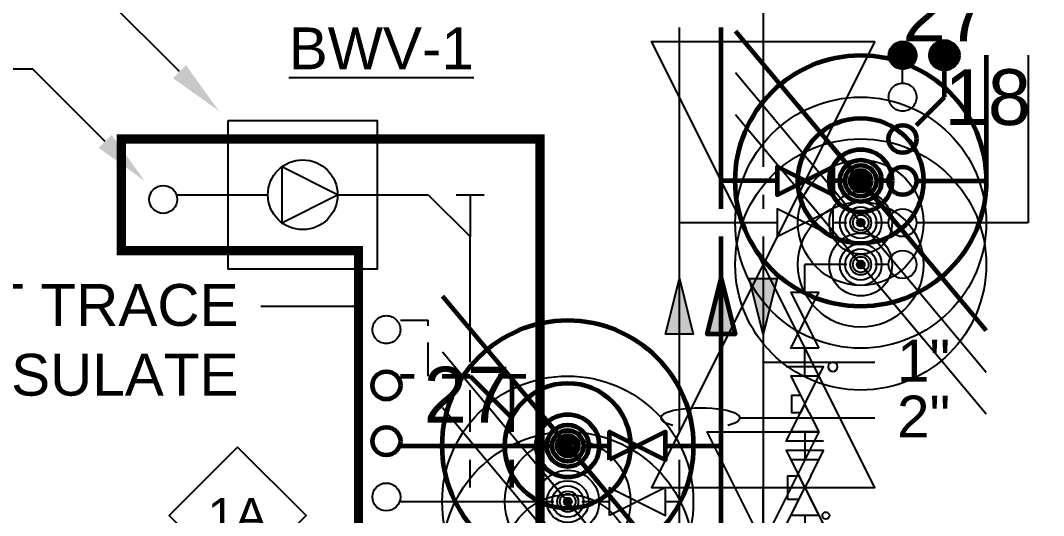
# Model space of a CAD drawing. Extents: x -3677 to 22148, y -333 to 1817.
# Drawn here: x -3178.7 to -2958.7, y 883.7 to 990.2 of the extents above; entities that cross this region are included whole.
import ezdxf
from ezdxf import colors
from ezdxf.entities.mleader import LeaderData, LeaderLine
from ezdxf.enums import TextEntityAlignment as Align
from ezdxf.math import Vec2, Vec3

# ---------------------------------------------------------------- set-up
doc = ezdxf.new("R2010")
doc.units = 0
doc.header["$LTSCALE"] = 36
doc.header["$MEASUREMENT"] = 0
doc.linetypes.add('HIDDEN', pattern=[0.375, 0.25, -0.125])
doc.linetypes.add('VENT', pattern=[0.30000000000000004, 0.2, -0.1])
for name, color, linetype in [('G-ANNO-TEXT', 70, 'Continuous'), ('G-ANNO-TEXT @ 96', 70, 'Continuous'), ('P-HW-N', 1, 'Continuous'), ('P-HW-N @ 1 (1)', 1, 'Continuous'), ('P-HW-N @ 1 (2)', 1, 'Continuous'), ('P-HW-N @ 12', 1, 'Continuous'), ('P-HW-N @ 128', 1, 'Continuous'), ('P-HW-N @ 16', 1, 'Continuous'), ('P-HW-N @ 192', 1, 'Continuous'), ('P-HW-N @ 2', 1, 'Continuous'), ('P-HW-N @ 24', 1, 'Continuous'), ('P-HW-N @ 384', 1, 'Continuous'), ('P-HW-N @ 4', 1, 'Continuous'), ('P-HW-N @ 48', 1, 'Continuous'), ('P-HW-N @ 64', 1, 'Continuous'), ('P-HW-N @ 768', 1, 'Continuous'), ('P-HW-N @ 8', 1, 'Continuous'), ('P-HW-N @ 96', 1, 'Continuous'), ('P-HWC-N', 2, 'Continuous'), ('P-HWC-N @ 1 (1)', 2, 'Continuous'), ('P-HWC-N @ 1 (2)', 2, 'Continuous'), ('P-HWC-N @ 12', 2, 'Continuous'), ('P-HWC-N @ 128', 2, 'Continuous'), ('P-HWC-N @ 16', 2, 'Continuous'), ('P-HWC-N @ 192', 2, 'Continuous'), ('P-HWC-N @ 2', 2, 'Continuous'), ('P-HWC-N @ 24', 2, 'Continuous'), ('P-HWC-N @ 384', 2, 'Continuous'), ('P-HWC-N @ 4', 2, 'Continuous'), ('P-HWC-N @ 48', 2, 'Continuous'), ('P-HWC-N @ 64', 2, 'Continuous'), ('P-HWC-N @ 768', 2, 'Continuous'), ('P-HWC-N @ 8', 2, 'Continuous'), ('P-HWC-N @ 96', 2, 'Continuous'), ('P-SANV-N', 5, 'VENT'), ('P-SANV-N @ 96', 5, 'VENT'), ('P-STRM-N', 2, 'Continuous'), ('P-STRM-N @ 96', 2, 'Continuous')]:
    doc.layers.add(name, color=color, linetype=linetype)
for name, color, linetype, lineweight in [('P-CW-N', 4, 'Continuous', 60), ('P-CW-N @ 1 (1)', 4, 'Continuous', 60), ('P-CW-N @ 1 (2)', 4, 'Continuous', 60), ('P-CW-N @ 12', 4, 'Continuous', 60), ('P-CW-N @ 128', 4, 'Continuous', 60), ('P-CW-N @ 16', 4, 'Continuous', 60), ('P-CW-N @ 192', 4, 'Continuous', 60), ('P-CW-N @ 2', 4, 'Continuous', 60), ('P-CW-N @ 24', 4, 'Continuous', 60), ('P-CW-N @ 384', 4, 'Continuous', 60), ('P-CW-N @ 4', 4, 'Continuous', 60), ('P-CW-N @ 48', 4, 'Continuous', 60), ('P-CW-N @ 64', 4, 'Continuous', 60), ('P-CW-N @ 768', 4, 'Continuous', 60), ('P-CW-N @ 8', 4, 'Continuous', 60), ('P-CW-N @ 96', 4, 'Continuous', 60), ('P-SAN-N', 6, 'Continuous', 60), ('P-SAN-N @ 96', 6, 'Continuous', 60)]:
    doc.layers.add(name, color=color, linetype=linetype, lineweight=lineweight)
doc.layers.add('P-SAN-DFU', color=7, linetype='Continuous', plot=False)
doc.styles.add('Arial', font='arial.ttf')
doc.dimstyles.new('Loop096', dxfattribs={"dimscale": 0, "dimtxt": 0.09375, "dimasz": 0.03125, "dimexe": 0.0625, "dimexo": 0.0625, "dimgap": 0.09375, "dimtad": 1, "dimdec": 4, "dimzin": 3, "dimdsep": 46, "dimlunit": 4, "dimtxsty": 'Arial', "dimblk": 'OBLIQUE', "dimcen": 0.09375, "dimdle": 0.0625, "dimclrd": 256, "dimclre": 256, "dimclrt": 256, "dimadec": 4, "dimazin": 0, "dimtfac": 0.8, "dimtdec": 4, "dimtix": 1, "dimtofl": 0, "dimtmove": 1, "dimatfit": 0, "dimldrblk": 'LeaderNoteBlock', "dimfxl": 1, "dimfrac": 1, "dimtolj": 1, "dimtzin": 0, "dimlwd": -1, "dimlwe": -1, "dimarcsym": 0})

# ---------------------------------------------------------------- blocks, each defined once
blk = doc.blocks.new('*U4')
blk.add_circle((0, 0), 0.03125)
blk = doc.blocks.new('DIAMOND TAG')
blk.add_lwpolyline([(0, -0.1533391834124131), (0.1533391834122995, 0), (0, 0.1533391834122995), (-0.1533391834122995, 0)], close=True)
at = {"style": 'Arial'}
blk.add_attdef('XXX', text='', height=0.078125, dxfattribs=at).set_placement((0, 0), align=Align.MIDDLE)
blk = doc.blocks.new('*U31')
blk.add_circle((0, 0), 0.03125)
blk = doc.blocks.new('*U3')
h = blk.add_hatch()
h.set_pattern_fill('ANSI31', color=256, scale=0.025, angle=135)
h.set_pattern_definition([(180, (0, 0), (-4.336808689942018e-19, -0.003125), [])])
edge = h.paths.add_edge_path()
edge.add_arc((-3.469446951953614e-18, -6.938893903907228e-18), 0.03125000000000001, 0, 360)
blk.add_circle((0, 0), 0.03125)
blk = doc.blocks.new('BACKWATER VALVE')
blk.add_lwpolyline([(0.078125, 1.91351062366774e-18), (-0.046875, 0.0625), (-0.046875, -0.0625)], close=True)
blk.add_circle((0, 0), 0.078125)
blk = doc.blocks.new('PLMB BALL VALVES')
at = {"linetype": 'Continuous'}
blk.add_lwpolyline([(-0.06249999999977263, -0.03124999999991473), (-0.06249999999977263, 0.03124999999991463), (0.0625, -0.03124999999991473), (0.0625, 0.03124999999991472), (-0.06249999999977263, -0.03124999999991473)], dxfattribs=at)
blk = doc.blocks.new('*U25')
at = {"color": 7, "linetype": 'Continuous'}
blk.add_line((-0.03508318765717974, 0.04195107388432913), (0.03508318765701651, -0.04195107388413392), dxfattribs=at)
at = {"linetype": 'Continuous'}
blk.add_circle((-8.161527009775682e-14, 9.759901220540712e-14), 0.03515625, dxfattribs=at)
blk = doc.blocks.new('*U159')
at = {"layer": 'P-CW-N @ 1 (1)'}
blk.add_blockref('*U25', (-3061.000138046234, 898.7321975304876), dxfattribs=at)
at = {"layer": 'P-CW-N @ 1 (2)'}
blk.add_blockref('*U25', (-3061.000138046234, 898.7321975304876), dxfattribs=at)
at = {"layer": 'P-CW-N @ 12', "xscale": 12, "yscale": 12, "zscale": 12}
blk.add_blockref('*U25', (-3061.000138046234, 898.7321975304876), dxfattribs=at)
at = {"layer": 'P-CW-N @ 128', "xscale": 128, "yscale": 128, "zscale": 128}
blk.add_blockref('*U25', (-3061.000138046234, 898.7321975304876), dxfattribs=at)
at = {"layer": 'P-CW-N @ 16', "xscale": 16, "yscale": 16, "zscale": 16}
blk.add_blockref('*U25', (-3061.000138046234, 898.7321975304876), dxfattribs=at)
at = {"layer": 'P-CW-N @ 192', "xscale": 192, "yscale": 192, "zscale": 192}
blk.add_blockref('*U25', (-3061.000138046234, 898.7321975304876), dxfattribs=at)
at = {"layer": 'P-CW-N @ 2', "xscale": 2, "yscale": 2, "zscale": 2}
blk.add_blockref('*U25', (-3061.000138046234, 898.7321975304876), dxfattribs=at)
at = {"layer": 'P-CW-N @ 24', "xscale": 24, "yscale": 24, "zscale": 24}
blk.add_blockref('*U25', (-3061.000138046234, 898.7321975304876), dxfattribs=at)
at = {"layer": 'P-CW-N @ 384', "xscale": 384, "yscale": 384, "zscale": 384}
blk.add_blockref('*U25', (-3061.000138046234, 898.7321975304876), dxfattribs=at)
at = {"layer": 'P-CW-N @ 4', "xscale": 4, "yscale": 4, "zscale": 4}
blk.add_blockref('*U25', (-3061.000138046234, 898.7321975304876), dxfattribs=at)
at = {"layer": 'P-CW-N @ 48', "xscale": 48, "yscale": 48, "zscale": 48}
blk.add_blockref('*U25', (-3061.000138046234, 898.7321975304876), dxfattribs=at)
at = {"layer": 'P-CW-N @ 64', "xscale": 64, "yscale": 64, "zscale": 64}
blk.add_blockref('*U25', (-3061.000138046234, 898.7321975304876), dxfattribs=at)
at = {"layer": 'P-CW-N @ 768', "xscale": 768, "yscale": 768, "zscale": 768}
blk.add_blockref('*U25', (-3061.000138046234, 898.7321975304876), dxfattribs=at)
at = {"layer": 'P-CW-N @ 8', "xscale": 8, "yscale": 8, "zscale": 8}
blk.add_blockref('*U25', (-3061.000138046234, 898.7321975304876), dxfattribs=at)
at = {"layer": 'P-CW-N @ 96', "xscale": 96, "yscale": 96, "zscale": 96}
blk.add_blockref('*U25', (-3061.000138046234, 898.7321975304876), dxfattribs=at)
blk = doc.blocks.new('*U160')
at = {"layer": 'P-HW-N @ 1 (1)'}
blk.add_blockref('*U25', (-3061.000138046234, 886.7321975304876), dxfattribs=at)
at = {"layer": 'P-HW-N @ 1 (2)'}
blk.add_blockref('*U25', (-3061.000138046234, 886.7321975304876), dxfattribs=at)
at = {"layer": 'P-HW-N @ 12', "xscale": 12, "yscale": 12, "zscale": 12}
blk.add_blockref('*U25', (-3061.000138046234, 886.7321975304876), dxfattribs=at)
at = {"layer": 'P-HW-N @ 128', "xscale": 128, "yscale": 128, "zscale": 128}
blk.add_blockref('*U25', (-3061.000138046234, 886.7321975304876), dxfattribs=at)
at = {"layer": 'P-HW-N @ 16', "xscale": 16, "yscale": 16, "zscale": 16}
blk.add_blockref('*U25', (-3061.000138046234, 886.7321975304876), dxfattribs=at)
at = {"layer": 'P-HW-N @ 192', "xscale": 192, "yscale": 192, "zscale": 192}
blk.add_blockref('*U25', (-3061.000138046234, 886.7321975304876), dxfattribs=at)
at = {"layer": 'P-HW-N @ 2', "xscale": 2, "yscale": 2, "zscale": 2}
blk.add_blockref('*U25', (-3061.000138046234, 886.7321975304876), dxfattribs=at)
at = {"layer": 'P-HW-N @ 24', "xscale": 24, "yscale": 24, "zscale": 24}
blk.add_blockref('*U25', (-3061.000138046234, 886.7321975304876), dxfattribs=at)
at = {"layer": 'P-HW-N @ 384', "xscale": 384, "yscale": 384, "zscale": 384}
blk.add_blockref('*U25', (-3061.000138046234, 886.7321975304876), dxfattribs=at)
at = {"layer": 'P-HW-N @ 4', "xscale": 4, "yscale": 4, "zscale": 4}
blk.add_blockref('*U25', (-3061.000138046234, 886.7321975304876), dxfattribs=at)
at = {"layer": 'P-HW-N @ 48', "xscale": 48, "yscale": 48, "zscale": 48}
blk.add_blockref('*U25', (-3061.000138046234, 886.7321975304876), dxfattribs=at)
at = {"layer": 'P-HW-N @ 64', "xscale": 64, "yscale": 64, "zscale": 64}
blk.add_blockref('*U25', (-3061.000138046234, 886.7321975304876), dxfattribs=at)
at = {"layer": 'P-HW-N @ 768', "xscale": 768, "yscale": 768, "zscale": 768}
blk.add_blockref('*U25', (-3061.000138046234, 886.7321975304876), dxfattribs=at)
at = {"layer": 'P-HW-N @ 8', "xscale": 8, "yscale": 8, "zscale": 8}
blk.add_blockref('*U25', (-3061.000138046234, 886.7321975304876), dxfattribs=at)
at = {"layer": 'P-HW-N @ 96', "xscale": 96, "yscale": 96, "zscale": 96}
blk.add_blockref('*U25', (-3061.000138046234, 886.7321975304876), dxfattribs=at)
blk = doc.blocks.new('*U165')
at = {"layer": 'P-CW-N @ 1 (1)', "rotation": 180}
blk.add_blockref('*U25', (-2998.000138046234, 955.7321975304876), dxfattribs=at)
at = {"layer": 'P-CW-N @ 1 (2)', "rotation": 180}
blk.add_blockref('*U25', (-2998.000138046234, 955.7321975304876), dxfattribs=at)
at = {"layer": 'P-CW-N @ 12', "xscale": 12, "yscale": 12, "zscale": 12, "rotation": 180}
blk.add_blockref('*U25', (-2998.000138046234, 955.7321975304876), dxfattribs=at)
at = {"layer": 'P-CW-N @ 128', "xscale": 128, "yscale": 128, "zscale": 128, "rotation": 180}
blk.add_blockref('*U25', (-2998.000138046234, 955.7321975304876), dxfattribs=at)
at = {"layer": 'P-CW-N @ 16', "xscale": 16, "yscale": 16, "zscale": 16, "rotation": 180}
blk.add_blockref('*U25', (-2998.000138046234, 955.7321975304876), dxfattribs=at)
at = {"layer": 'P-CW-N @ 192', "xscale": 192, "yscale": 192, "zscale": 192, "rotation": 180}
blk.add_blockref('*U25', (-2998.000138046234, 955.7321975304876), dxfattribs=at)
at = {"layer": 'P-CW-N @ 2', "xscale": 2, "yscale": 2, "zscale": 2, "rotation": 180}
blk.add_blockref('*U25', (-2998.000138046234, 955.7321975304876), dxfattribs=at)
at = {"layer": 'P-CW-N @ 24', "xscale": 24, "yscale": 24, "zscale": 24, "rotation": 180}
blk.add_blockref('*U25', (-2998.000138046234, 955.7321975304876), dxfattribs=at)
at = {"layer": 'P-CW-N @ 384', "xscale": 384, "yscale": 384, "zscale": 384, "rotation": 180}
blk.add_blockref('*U25', (-2998.000138046234, 955.7321975304876), dxfattribs=at)
at = {"layer": 'P-CW-N @ 4', "xscale": 4, "yscale": 4, "zscale": 4, "rotation": 180}
blk.add_blockref('*U25', (-2998.000138046234, 955.7321975304876), dxfattribs=at)
at = {"layer": 'P-CW-N @ 48', "xscale": 48, "yscale": 48, "zscale": 48, "rotation": 180}
blk.add_blockref('*U25', (-2998.000138046234, 955.7321975304876), dxfattribs=at)
at = {"layer": 'P-CW-N @ 64', "xscale": 64, "yscale": 64, "zscale": 64, "rotation": 180}
blk.add_blockref('*U25', (-2998.000138046234, 955.7321975304876), dxfattribs=at)
at = {"layer": 'P-CW-N @ 768', "xscale": 768, "yscale": 768, "zscale": 768, "rotation": 180}
blk.add_blockref('*U25', (-2998.000138046234, 955.7321975304876), dxfattribs=at)
at = {"layer": 'P-CW-N @ 8', "xscale": 8, "yscale": 8, "zscale": 8, "rotation": 180}
blk.add_blockref('*U25', (-2998.000138046234, 955.7321975304876), dxfattribs=at)
at = {"layer": 'P-CW-N @ 96', "xscale": 96, "yscale": 96, "zscale": 96, "rotation": 180}
blk.add_blockref('*U25', (-2998.000138046234, 955.7321975304876), dxfattribs=at)
blk = doc.blocks.new('*U166')
at = {"layer": 'P-HW-N @ 1 (1)', "rotation": 180}
blk.add_blockref('*U25', (-2998.000138046234, 946.7321975304876), dxfattribs=at)
at = {"layer": 'P-HW-N @ 1 (2)', "rotation": 180}
blk.add_blockref('*U25', (-2998.000138046234, 946.7321975304876), dxfattribs=at)
at = {"layer": 'P-HW-N @ 12', "xscale": 12, "yscale": 12, "zscale": 12, "rotation": 180}
blk.add_blockref('*U25', (-2998.000138046234, 946.7321975304876), dxfattribs=at)
at = {"layer": 'P-HW-N @ 128', "xscale": 128, "yscale": 128, "zscale": 128, "rotation": 180}
blk.add_blockref('*U25', (-2998.000138046234, 946.7321975304876), dxfattribs=at)
at = {"layer": 'P-HW-N @ 16', "xscale": 16, "yscale": 16, "zscale": 16, "rotation": 180}
blk.add_blockref('*U25', (-2998.000138046234, 946.7321975304876), dxfattribs=at)
at = {"layer": 'P-HW-N @ 192', "xscale": 192, "yscale": 192, "zscale": 192, "rotation": 180}
blk.add_blockref('*U25', (-2998.000138046234, 946.7321975304876), dxfattribs=at)
at = {"layer": 'P-HW-N @ 2', "xscale": 2, "yscale": 2, "zscale": 2, "rotation": 180}
blk.add_blockref('*U25', (-2998.000138046234, 946.7321975304876), dxfattribs=at)
at = {"layer": 'P-HW-N @ 24', "xscale": 24, "yscale": 24, "zscale": 24, "rotation": 180}
blk.add_blockref('*U25', (-2998.000138046234, 946.7321975304876), dxfattribs=at)
at = {"layer": 'P-HW-N @ 384', "xscale": 384, "yscale": 384, "zscale": 384, "rotation": 180}
blk.add_blockref('*U25', (-2998.000138046234, 946.7321975304876), dxfattribs=at)
at = {"layer": 'P-HW-N @ 4', "xscale": 4, "yscale": 4, "zscale": 4, "rotation": 180}
blk.add_blockref('*U25', (-2998.000138046234, 946.7321975304876), dxfattribs=at)
at = {"layer": 'P-HW-N @ 48', "xscale": 48, "yscale": 48, "zscale": 48, "rotation": 180}
blk.add_blockref('*U25', (-2998.000138046234, 946.7321975304876), dxfattribs=at)
at = {"layer": 'P-HW-N @ 64', "xscale": 64, "yscale": 64, "zscale": 64, "rotation": 180}
blk.add_blockref('*U25', (-2998.000138046234, 946.7321975304876), dxfattribs=at)
at = {"layer": 'P-HW-N @ 768', "xscale": 768, "yscale": 768, "zscale": 768, "rotation": 180}
blk.add_blockref('*U25', (-2998.000138046234, 946.7321975304876), dxfattribs=at)
at = {"layer": 'P-HW-N @ 8', "xscale": 8, "yscale": 8, "zscale": 8, "rotation": 180}
blk.add_blockref('*U25', (-2998.000138046234, 946.7321975304876), dxfattribs=at)
at = {"layer": 'P-HW-N @ 96', "xscale": 96, "yscale": 96, "zscale": 96, "rotation": 180}
blk.add_blockref('*U25', (-2998.000138046234, 946.7321975304876), dxfattribs=at)
blk = doc.blocks.new('_Oblique')
at = {"color": 0, "linetype": 'ByBlock', "lineweight": -2}
blk.add_line((-0.5, -0.5), (0.5, 0.5), dxfattribs=at)
blk = doc.blocks.new('LeaderNoteBlock')
blk.add_ellipse((0, 0), major_axis=(1, -1.836909530733566e-16), ratio=0.2499999999998295, start_param=5.387520513321723, end_param=10.32044275462724)
blk = doc.blocks.new('*U22')
at = {"linetype": 'Continuous'}
blk.add_lwpolyline([(-0.0625, 0.0625, 0, 0.02734375, 0), (-0.004140429033668624, 0.0625, 0, 0, 0), (-0.004140429033668624, 0.0625, 0, 0, 0), (0.06249999999977263, 0.0625, 0, 0, 0)], format="xyseb", dxfattribs=at)
blk.add_lwpolyline([(-0.0625, 0.03125), (-0.0625, -0.03125), (0.0625, 0.03125), (0.0625, -0.03125)], dxfattribs=at)
blk.add_circle((0.0625, 0.046875), 0.007812499999988433, dxfattribs=at)
blk = doc.blocks.new('*U200')
at = {"layer": 'P-HWC-N @ 128', "xscale": -128, "yscale": 128, "zscale": 128, "rotation": 180}
blk.add_blockref('*U22', (9, 0), dxfattribs=at)
at = {"layer": 'P-HWC-N @ 96', "xscale": 96, "yscale": 96, "zscale": -96, "rotation": 180}
blk.add_blockref('*U22', (-9, 0), dxfattribs=at)
blk = doc.blocks.new('*U23')
at = {"linetype": 'Continuous'}
for points in [[(-0.01950223899833947, -0.009751119128395658), (-0.06250000047529625, -0.03124999904940751), (-0.06249999952470375, 0.03125000095059249), (-0.01950223850397403, 0.009751119622759319)], [(-0.01950223850397423, 0.00975111962275942), (-0.01950223850397423, 0.02925335812675912), (0.0195022389983379, 0.02925335812675912), (0.0195022389983379, 0.00975111912839576)], [(0.01950223850397226, -0.009751119622759319), (0.06249999952470375, -0.03125000095059249), (0.06250000047529625, 0.03124999904940751), (0.0195022389983377, 0.009751119128395658)], [(-0.01950223850397562, -0.009751119622759222), (4.943599696272116e-10, -4.943635590677493e-10), (-0.01950223800961018, 0.009751119128395755)], [(0.01950223899833789, 0.009751119128395757), (4.943647435862175e-10, -4.943635590677493e-10), (0.01950223949270333, -0.00975111962275922)]]:
    blk.add_lwpolyline(points, dxfattribs=at)
blk = doc.blocks.new('*U201')
at = {"layer": 'P-HWC-N @ 128', "xscale": -128, "yscale": 128, "zscale": 128, "rotation": 5.3905568009327e-07}
blk.add_blockref('*U23', (-9, 4.745879778056405e-08), dxfattribs=at)
at = {"layer": 'P-HWC-N @ 96', "xscale": 96, "yscale": 96, "zscale": -96}
blk.add_blockref('*U23', (9, 4.745879778056405e-08), dxfattribs=at)
blk = doc.blocks.new('A$C16132887')
at = {"layer": 'P-HWC-N'}
for p, q in [((-15, 0), (-21, 0)), ((3, 0), (-3, 0)), ((15, 0), (21, 0))]:
    blk.add_line(p, q, dxfattribs=at)
for name in ['*U201', '*U200']:
    blk.add_blockref(name, (0, 0), dxfattribs=at)
at = {"layer": 'P-HWC-N @ 96', "xscale": 96, "yscale": 96, "zscale": 96, "rotation": 180}
blk.add_blockref('PLMB BALL VALVES', (-27, 0), dxfattribs=at)
at = {"layer": 'P-HWC-N @ 96', "xscale": 96, "yscale": 96, "zscale": 96}
blk.add_blockref('PLMB BALL VALVES', (27, 0), dxfattribs=at)
blk = doc.blocks.new('*U211')
at = {"layer": 'P-HWC-N @ 1 (1)'}
blk.add_blockref('*U25', (-3061.000138046234, 874.7321975304876), dxfattribs=at)
at = {"layer": 'P-HWC-N @ 1 (2)'}
blk.add_blockref('*U25', (-3061.000138046234, 874.7321975304876), dxfattribs=at)
at = {"layer": 'P-HWC-N @ 12', "xscale": 12, "yscale": 12, "zscale": 12}
blk.add_blockref('*U25', (-3061.000138046234, 874.7321975304876), dxfattribs=at)
at = {"layer": 'P-HWC-N @ 128', "xscale": 128, "yscale": 128, "zscale": 128}
blk.add_blockref('*U25', (-3061.000138046234, 874.7321975304876), dxfattribs=at)
at = {"layer": 'P-HWC-N @ 16', "xscale": 16, "yscale": 16, "zscale": 16}
blk.add_blockref('*U25', (-3061.000138046234, 874.7321975304876), dxfattribs=at)
at = {"layer": 'P-HWC-N @ 192', "xscale": 192, "yscale": 192, "zscale": 192}
blk.add_blockref('*U25', (-3061.000138046234, 874.7321975304876), dxfattribs=at)
at = {"layer": 'P-HWC-N @ 2', "xscale": 2, "yscale": 2, "zscale": 2}
blk.add_blockref('*U25', (-3061.000138046234, 874.7321975304876), dxfattribs=at)
at = {"layer": 'P-HWC-N @ 24', "xscale": 24, "yscale": 24, "zscale": 24}
blk.add_blockref('*U25', (-3061.000138046234, 874.7321975304876), dxfattribs=at)
at = {"layer": 'P-HWC-N @ 384', "xscale": 384, "yscale": 384, "zscale": 384}
blk.add_blockref('*U25', (-3061.000138046234, 874.7321975304876), dxfattribs=at)
at = {"layer": 'P-HWC-N @ 4', "xscale": 4, "yscale": 4, "zscale": 4}
blk.add_blockref('*U25', (-3061.000138046234, 874.7321975304876), dxfattribs=at)
at = {"layer": 'P-HWC-N @ 48', "xscale": 48, "yscale": 48, "zscale": 48}
blk.add_blockref('*U25', (-3061.000138046234, 874.7321975304876), dxfattribs=at)
at = {"layer": 'P-HWC-N @ 64', "xscale": 64, "yscale": 64, "zscale": 64}
blk.add_blockref('*U25', (-3061.000138046234, 874.7321975304876), dxfattribs=at)
at = {"layer": 'P-HWC-N @ 768', "xscale": 768, "yscale": 768, "zscale": 768}
blk.add_blockref('*U25', (-3061.000138046234, 874.7321975304876), dxfattribs=at)
at = {"layer": 'P-HWC-N @ 8', "xscale": 8, "yscale": 8, "zscale": 8}
blk.add_blockref('*U25', (-3061.000138046234, 874.7321975304876), dxfattribs=at)
at = {"layer": 'P-HWC-N @ 96', "xscale": 96, "yscale": 96, "zscale": 96}
blk.add_blockref('*U25', (-3061.000138046234, 874.7321975304876), dxfattribs=at)
blk = doc.blocks.new('*U212')
at = {"layer": 'P-HWC-N @ 1 (1)', "rotation": 180}
blk.add_blockref('*U25', (-2998.000138046234, 937.7321975304876), dxfattribs=at)
at = {"layer": 'P-HWC-N @ 1 (2)', "rotation": 180}
blk.add_blockref('*U25', (-2998.000138046234, 937.7321975304876), dxfattribs=at)
at = {"layer": 'P-HWC-N @ 12', "xscale": 12, "yscale": 12, "zscale": 12, "rotation": 180}
blk.add_blockref('*U25', (-2998.000138046234, 937.7321975304876), dxfattribs=at)
at = {"layer": 'P-HWC-N @ 128', "xscale": 128, "yscale": 128, "zscale": 128, "rotation": 180}
blk.add_blockref('*U25', (-2998.000138046234, 937.7321975304876), dxfattribs=at)
at = {"layer": 'P-HWC-N @ 16', "xscale": 16, "yscale": 16, "zscale": 16, "rotation": 180}
blk.add_blockref('*U25', (-2998.000138046234, 937.7321975304876), dxfattribs=at)
at = {"layer": 'P-HWC-N @ 192', "xscale": 192, "yscale": 192, "zscale": 192, "rotation": 180}
blk.add_blockref('*U25', (-2998.000138046234, 937.7321975304876), dxfattribs=at)
at = {"layer": 'P-HWC-N @ 2', "xscale": 2, "yscale": 2, "zscale": 2, "rotation": 180}
blk.add_blockref('*U25', (-2998.000138046234, 937.7321975304876), dxfattribs=at)
at = {"layer": 'P-HWC-N @ 24', "xscale": 24, "yscale": 24, "zscale": 24, "rotation": 180}
blk.add_blockref('*U25', (-2998.000138046234, 937.7321975304876), dxfattribs=at)
at = {"layer": 'P-HWC-N @ 384', "xscale": 384, "yscale": 384, "zscale": 384, "rotation": 180}
blk.add_blockref('*U25', (-2998.000138046234, 937.7321975304876), dxfattribs=at)
at = {"layer": 'P-HWC-N @ 4', "xscale": 4, "yscale": 4, "zscale": 4, "rotation": 180}
blk.add_blockref('*U25', (-2998.000138046234, 937.7321975304876), dxfattribs=at)
at = {"layer": 'P-HWC-N @ 48', "xscale": 48, "yscale": 48, "zscale": 48, "rotation": 180}
blk.add_blockref('*U25', (-2998.000138046234, 937.7321975304876), dxfattribs=at)
at = {"layer": 'P-HWC-N @ 64', "xscale": 64, "yscale": 64, "zscale": 64, "rotation": 180}
blk.add_blockref('*U25', (-2998.000138046234, 937.7321975304876), dxfattribs=at)
at = {"layer": 'P-HWC-N @ 768', "xscale": 768, "yscale": 768, "zscale": 768, "rotation": 180}
blk.add_blockref('*U25', (-2998.000138046234, 937.7321975304876), dxfattribs=at)
at = {"layer": 'P-HWC-N @ 8', "xscale": 8, "yscale": 8, "zscale": 8, "rotation": 180}
blk.add_blockref('*U25', (-2998.000138046234, 937.7321975304876), dxfattribs=at)
at = {"layer": 'P-HWC-N @ 96', "xscale": 96, "yscale": 96, "zscale": 96, "rotation": 180}
blk.add_blockref('*U25', (-2998.000138046234, 937.7321975304876), dxfattribs=at)
blk = doc.blocks.new('*U48')
for p, q in [((-0.0625, 9.505924936092924e-10), (-0.09375, 9.505924974363136e-10)), ((0.0625000009887199, 2.00678804205732e-09), (0.09375000098871988, 2.534885816638908e-09))]:
    blk.add_line(p, q)
at = {"linetype": 'Continuous'}
for points in [[(-0.2187499999997726, 0.03125000095050724), (-0.09375, -0.03124999904932224), (-0.09375, 0.03125000095050724), (-0.2187499999997726, -0.03124999904932224), (-0.2187499999997726, 0.03125000095050724)], [(-0.01950223899833947, -0.009751119128395658), (-0.06250000047529625, -0.03124999904940751), (-0.06249999952470375, 0.03125000095059249), (-0.01950223850397403, 0.009751119622759319)], [(-0.01950223850397423, 0.00975111962275942), (-0.01950223850397423, 0.02925335812675912), (0.0195022389983379, 0.02925335812675912), (0.0195022389983379, 0.00975111912839576)], [(0.01950223850397226, -0.009751119622759319), (0.06249999952470375, -0.03125000095059249), (0.06250000047529625, 0.03124999904940751), (0.0195022389983377, 0.009751119128395658)], [(0.2187500004603947, 0.03125000464719163), (0.09375000151681766, -0.03124999746502892), (0.09375000046062211, 0.03125000253480055), (0.2187500015165903, -0.03124999535263783), (0.2187500004603947, 0.03125000464719163)], [(-0.01950223850397562, -0.009751119622759222), (4.943599696272116e-10, -4.943635590677493e-10), (-0.01950223800961018, 0.009751119128395755)], [(0.01950223899833789, 0.009751119128395757), (4.943647435862175e-10, -4.943635590677493e-10), (0.01950223949270333, -0.00975111962275922)]]:
    blk.add_lwpolyline(points, dxfattribs=at)
blk = doc.blocks.new('*U299')
at = {"layer": 'P-HWC-N @ 384', "xscale": 384, "yscale": 384, "zscale": 384, "rotation": 270}
blk.add_blockref('*U48', (-3019.000138046234, 817.7321975304876), dxfattribs=at)
at = {"layer": 'P-HWC-N @ 768', "xscale": 768, "yscale": 768, "zscale": 768, "rotation": 270}
blk.add_blockref('*U48', (-3019.000138046234, 817.7321975304876), dxfattribs=at)
blk = doc.blocks.new('FlowArrow')
blk.add_hatch(color=256).paths.add_polyline_path([(-0.125, 1.539567084929416e-17), (1.387778780781446e-17, -0.03124999999999999), (1.387778780781446e-17, 0.03125000000000001)])
blk.add_lwpolyline([(-0.125, 1.530808498934192e-17), (1.387778780781446e-17, 0.03125000000000001), (1.387778780781446e-17, -0.03124999999999999), (-0.125, 1.530808498934192e-17)])
blk = doc.blocks.new('PIPE-PLAN')
at = {"linetype": 'Continuous'}
for p, q in [((-0.09375000000000007, -0.03124999999999999), (-0.09375000000000007, 0.03125000000000001)), ((-0.09375000000000007, 7.654042494670958e-18), (-4.510281037539698e-17, -2.8775150500842e-17))]:
    blk.add_line(p, q, dxfattribs=at)

msp = doc.modelspace()

# ---------------------------------------------------------------- linework, layer by layer
at = {"layer": 'G-ANNO-TEXT'}
msp.add_line((-3024.000138046234, 904.7321975304876), (-2995.000138046234, 904.7321975304876), dxfattribs=at)
msp.add_lwpolyline([(-3134.000138046234, 968.7321975304876), (-3102.000138046234, 968.7321975304876), (-3102.000138046234, 936.7321975304876), (-3134.000138046234, 936.7321975304876)], close=True, dxfattribs=at)
at = {"layer": 'G-ANNO-TEXT', "linetype": 'HIDDEN', "const_width": 2}
msp.add_lwpolyline([(-3067.000138046234, 262.7321975304876), (-3067.000138046234, 964.7321975304876), (-3088.000138046234, 964.7321975304876), (-3088.000138046234, 964.7321975304876), (-3157.000138046234, 964.7321975304876), (-3157.000138046234, 940.7321975304876), (-3106.000138046234, 940.7321975304876), (-3106.000138046234, 862.7321975304876), (-3088.000138046234, 862.7321975304876), (-3088.000138046234, 712.7321975304876)], dxfattribs=at)
at = {"layer": 'G-ANNO-TEXT'}
msp.add_ellipse((-3032.500138046234, 904.7321975304876), major_axis=(8.5, 0), ratio=0.25, start_param=5.480171075780648, end_param=10.22779219216832, dxfattribs=at)
at = {"layer": 'P-CW-N'}
for p, q in [((-3028.000138046234, 949.7321975304876), (-3028.000138046234, 988.7321975304876)), ((-2971.000138046234, 982.7321975304876), (-2971.000138046234, 955.7321975304876)), ((-3016.000138046234, 955.7321975304876), (-3028.000138046234, 955.7321975304876)), ((-3001.000138046234, 955.7321975304876), (-3004.000138046234, 955.7321975304876)), ((-2992.000138046234, 955.7321975304876), (-2995.000138046234, 955.7321975304876)), ((-2986.000138046234, 955.7321975304876), (-2971.000138046234, 955.7321975304876)), ((-3028.000138046234, 772.7321975304876), (-3028.000138046234, 943.7321975304876)), ((-3097.000138046234, 898.7321975304876), (-3064.000138046234, 898.7321975304876)), ((-3058.000138046234, 898.7321975304876), (-3052.000138046234, 898.7321975304876)), ((-3040.000138046234, 898.7321975304876), (-3028.000138046234, 898.7321975304876))]:
    msp.add_line(p, q, dxfattribs=at)
at = {"layer": 'P-HW-N'}
for p, q in [((-3037.000138046234, 901.7321975304876), (-3037.000138046234, 988.7321975304876)), ((-2962.000138046234, 982.7321975304876), (-2962.000138046234, 946.7321975304876)), ((-3016.000138046234, 946.7321975304876), (-3037.000138046234, 946.7321975304876)), ((-3001.000138046234, 946.7321975304876), (-3004.000138046234, 946.7321975304876)), ((-2992.000138046234, 946.7321975304876), (-2995.000138046234, 946.7321975304876)), ((-2962.000138046234, 946.7321975304876), (-2986.000138046234, 946.7321975304876)), ((-3037.000138046234, 763.7321975304876), (-3037.000138046234, 895.7321975304876)), ((-3097.000138046234, 886.7321975304876), (-3064.000138046234, 886.7321975304876)), ((-3058.000138046234, 886.7321975304876), (-3052.000138046234, 886.7321975304876)), ((-3040.000138046234, 886.7321975304876), (-3037.000138046234, 886.7321975304876))]:
    msp.add_line(p, q, dxfattribs=at)
at = {"layer": 'P-HWC-N'}
for p, q in [((-3019.000138046234, 1045.732197530488), (-3019.000138046234, 958.7321975304876)), ((-3019.000138046234, 952.7321975304876), (-3019.000138046234, 949.7321975304878)), ((-3019.000138046234, 943.7321975304874), (-3019.000138046234, 838.7321975304876)), ((-3010.000138046234, 931.7321975304876), (-3010.000138046234, 937.7321975304876)), ((-3001.000138046234, 937.7321975304876), (-3010.000138046234, 937.7321975304876)), ((-2992.000138046234, 937.7321975304876), (-2995.000138046234, 937.7321975304876))]:
    msp.add_line(p, q, dxfattribs=at)
at = {"layer": 'P-SAN-N'}
for p, q in [((-2980.000138046234, 973.7321975304876), (-2980.000138046234, 979.7321975304876)), ((-2986.000138046234, 967.7321975304876), (-2980.000138046234, 973.7321975304876)), ((-3097.000138046234, 913.7321975304876), (-3094.000138046234, 913.7321975304876)), ((-3088.000138046234, 913.7321975304876), (-3082.000138046234, 913.7321975304876)), ((-3082.000138046234, 913.7321975304876), (-3073.000138046234, 904.7321975304876)), ((-3073.000138046234, 901.7321975304876), (-3073.000138046234, 904.7321975304876)), ((-3073.000138046234, 889.7321975304876), (-3073.000138046234, 895.7321975304876))]:
    msp.add_line(p, q, dxfattribs=at)
at = {"layer": 'P-SANV-N'}
for p, q in [((-2989.000138046234, 976.7321975304876), (-2989.000138046234, 979.7321975304876)), ((-3097.000138046234, 925.7321975304876), (-3091.000138046234, 925.7321975304876)), ((-3091.000138046234, 913.7321975304876), (-3091.000138046234, 925.7321975304876))]:
    msp.add_line(p, q, dxfattribs=at)
at = {"layer": 'P-STRM-N'}
for p, q in [((-3145.000138046234, 952.7321975304876), (-3125.500138046234, 952.7321975304876)), ((-3110.500138046234, 952.7321975304876), (-3091.000138046234, 952.7321975304876)), ((-3091.000138046234, 952.7321975304876), (-3082.000138046234, 943.7321975304876)), ((-3082.000138046234, 916.7321975304876), (-3082.000138046234, 943.7321975304876)), ((-3082.000138046234, 901.7321975304876), (-3082.000138046234, 910.7321975304876)), ((-3082.000138046234, 889.7321975304876), (-3082.000138046234, 895.7321975304876))]:
    msp.add_line(p, q, dxfattribs=at)

# ---------------------------------------------------------------- block references
at = {"layer": 'G-ANNO-TEXT @ 96'}
ref = msp.add_blockref('DIAMOND TAG', (-3132.000138046234, 883.7321975304876), dxfattribs=dict(at, xscale=96, yscale=96, zscale=96, rotation=180))
ref.add_attrib('XXX', '1A', dxfattribs={"layer": '0', "height": 7.5, "style": 'Arial'}).set_placement((-3132.000138046234, 883.7321975304876), align=Align.MIDDLE)
at = {"layer": 'P-CW-N'}
for name in ['*U165', '*U159']:
    msp.add_blockref(name, (0, 0), dxfattribs=at)
at = {"layer": 'P-CW-N @ 96', "xscale": 96, "yscale": 96, "zscale": 96}
for name, p, rotation in [('PLMB BALL VALVES', (-3010.000138046234, 955.7321975304876), 180), ('*U4', (-2989.000138046234, 955.7321975304876), 180), ('FlowArrow', (-3028.000138046234, 922.7321975304876), 270), ('*U4', (-3100.000138046234, 899.7321975304876), 180)]:
    msp.add_blockref(name, p, dxfattribs=dict(at, rotation=rotation))
msp.add_blockref('PLMB BALL VALVES', (-3046.000138046234, 898.7321975304876), dxfattribs=at)
at = {"layer": 'P-HW-N'}
for name in ['*U166', '*U160']:
    msp.add_blockref(name, (0, 0), dxfattribs=at)
at = {"layer": 'P-HW-N @ 96', "xscale": 96, "yscale": 96, "zscale": 96}
for name, p, rotation in [('PLMB BALL VALVES', (-3010.000138046234, 946.7321975304876), 180), ('*U4', (-2989.000138046234, 946.7321975304876), 180), ('FlowArrow', (-3037.000138046234, 922.7321975304876), 270), ('*U4', (-3100.000138046234, 887.7321975304876), 180)]:
    msp.add_blockref(name, p, dxfattribs=dict(at, rotation=rotation))
msp.add_blockref('PLMB BALL VALVES', (-3046.000138046234, 886.7321975304876), dxfattribs=at)
at = {"layer": 'P-HWC-N'}
for name in ['*U299', '*U212', '*U211']:
    msp.add_blockref(name, (0, 0), dxfattribs=at)
at = {"layer": 'P-HWC-N', "rotation": 90}
msp.add_blockref('A$C16132887', (-3010.000138046234, 898.7321975304876), dxfattribs=at)
at = {"layer": 'P-HWC-N @ 96', "xscale": 96, "yscale": 96, "zscale": 96}
for name, p, rotation in [('*U4', (-2989.000138046234, 937.7321975304876), 180), ('FlowArrow', (-3019.000138046234, 934.7321975304876), 90.00000000000105)]:
    msp.add_blockref(name, p, dxfattribs=dict(at, rotation=rotation))
at = {"layer": 'P-SAN-N @ 96', "xscale": 96, "yscale": 96, "zscale": 96}
for name, p, rotation in [('*U3', (-2980.000138046234, 982.7321975304876), 89.99999999999999), ('*U4', (-2989.000138046234, 964.7321975304876), 180), ('*U4', (-3100.000138046234, 911.7321975304876), 180), ('PIPE-PLAN', (-3073.000138046234, 904.7321975304876), 270)]:
    msp.add_blockref(name, p, dxfattribs=dict(at, rotation=rotation))
at = {"layer": 'P-SANV-N @ 96', "xscale": 96, "yscale": 96, "zscale": 96}
for name, p, rotation in [('*U3', (-2989.000138046234, 982.7321975304876), 89.99999999999999), ('*U4', (-2989.000138046234, 973.7321975304876), 180), ('*U4', (-3100.000138046234, 923.7321975304876), 180)]:
    msp.add_blockref(name, p, dxfattribs=dict(at, rotation=rotation))
at = {"layer": 'P-STRM-N @ 96', "xscale": 96, "yscale": 96, "zscale": 96}
for name, p in [('BACKWATER VALVE', (-3118.000138046234, 952.7321975304876)), ('*U31', (-3148.000138046234, 951.7321975304876))]:
    msp.add_blockref(name, p, dxfattribs=at)
at = {"layer": 'P-STRM-N @ 96', "xscale": 96, "yscale": 96, "zscale": 96, "rotation": 270}
msp.add_blockref('PIPE-PLAN', (-3082.000138046234, 943.7321975304876), dxfattribs=at)

# ---------------------------------------------------------------- texts
at = {"layer": 'G-ANNO-TEXT', "char_height": 9, "style": 'Arial'}
for s, width, insert, attachment_point in [('{\\LBWV-1}', 75, (-3121.000138046234, 988.7321975304876), 1), ('HEAT TRACE & INSULATE', 91.20000000000005, (-3131.800138046235, 933.5321975304876), 3), ('1"', 55.20000000000005, (-2990.200138046234, 921.5321975304876), 1), ('\\A1;2"', 64.20000000000005, (-2990.200138046234, 909.5321975304876), 1)]:
    msp.add_mtext_dynamic_manual_height_columns(s, width=width, gutter_width=45, heights=[0], dxfattribs=dict(at, insert=insert, attachment_point=attachment_point))
at = {"layer": 'P-SAN-DFU', "insert": (-2989.000138046234, 997.7321975304876), "char_height": 12, "attachment_point": 1, "style": 'Arial'}
msp.add_mtext_dynamic_manual_height_columns('27', width=68, gutter_width=60, heights=[0], dxfattribs=at)
at = {"layer": 'P-SAN-DFU', "color": 3, "char_height": 12, "attachment_point": 1, "style": 'Arial'}
for s, insert in [('18', (-2980.000138046234, 979.7321975304876)), ('27', (-3092.000138046234, 915.7321975304876))]:
    msp.add_mtext_dynamic_manual_height_columns(s, width=68, gutter_width=60, heights=[0], dxfattribs=dict(at, insert=insert))

# ---------------------------------------------------------------- leaders
at = {"layer": 'G-ANNO-TEXT'}
for points in [[(-3106.000138046234, 928.7321975304876), (-3124.000138046234, 928.7321975304876), (-3127.000138046234, 928.7321975304876)], [(-3019.000138046234, 916.7321975304876), (-2998.000138046234, 916.7321975304876), (-2995.000138046234, 916.7321975304876)]]:
    msp.add_leader(points, dimstyle='Loop096', override={"dimscale": 0}, dxfattribs=at)
ml = msp.add_multileader_mtext('Standard', dxfattribs=at)
ml.set_content('PROVIDE 18"x18" ACCESS PANEL \\PTO BE INSTALLED BY GC', color=256, style='Arial')
ml.set_leader_properties(color=256, linetype='ByLayer', lineweight=-1)
ml.build(insert=Vec2(0, 0))
ml.multileader.update_dxf_attribs({"has_dogleg": 0, "dogleg_length": 0.125, "arrow_head_size": 12, "scale": 96})
ctx = ml.context
ctx.base_point, ctx.scale, ctx.char_height, ctx.arrow_head_size, ctx.landing_gap_size, ctx.plane_origin = Vec3(-3679.769578701078, 1027.732197530488), 96, 9, 12, 3, Vec3(-3152.000138046234, 1003.732197530488)
ctx.text_align_type = 2
notes = []
notes.append((ctx, [(0, (1, 1, 0), (-3460.000138046234, 1027.732197530488), (-1, 0), 12, [(0, [(-3136.000138046234, 970.7321975304876), (-3193.000138046234, 1027.732197530488)], 0, [])])]))
ctx.mtext.insert, ctx.mtext.alignment, ctx.mtext.flow_direction = Vec3(-3475.000138046234, 1032.3089369575), 3, 5
ml = msp.add_multileader_mtext('Standard', dxfattribs=at)
ml.set_content('4"ST-UP\\P(1,200 FT²)', color=256, style='Arial')
ml.set_leader_properties(color=256, linetype='ByLayer', lineweight=-1)
ml.build(insert=Vec2(0, 0))
ml.multileader.update_dxf_attribs({"has_dogleg": 0, "dogleg_length": 0.125, "arrow_head_size": 12, "scale": 96})
ctx = ml.context
ctx.base_point, ctx.scale, ctx.char_height, ctx.arrow_head_size, ctx.landing_gap_size, ctx.plane_origin = Vec3(-3539.661802439141, 979.7321975304876), 96, 9, 12, 3, Vec3(-3152.000138046234, 955.7321975304876)
ctx.text_align_type = 2
notes.append((ctx, [(0, (1, 1, 0), (-3460.000138046234, 979.7321975304876), (-1, 0), 12, [(0, [(-3152.000138046234, 955.7321975304876), (-3176.000138046234, 979.7321975304876)], 0, [])])]))
ctx.mtext.insert, ctx.mtext.alignment, ctx.mtext.flow_direction = Vec3(-3475.000138046234, 985.5551852521794), 3, 5
for ctx, leaders in notes:
    for number, flags, end, landing, length, lines in leaders:
        leader = LeaderData()
        leader.index, (leader.has_last_leader_line, leader.has_dogleg_vector, leader.attachment_direction) = number, flags
        leader.last_leader_point, leader.dogleg_vector, leader.dogleg_length = Vec3(end), Vec3(landing), length
        for number, points, colour, breaks in lines:
            line = LeaderLine()
            line.index, line.vertices, line.color, line.breaks = number, Vec3.list(points), colors.encode_raw_color(colour), breaks
            leader.lines.append(line)
        ctx.leaders.append(leader)

doc.saveas('drawing.dxf')
